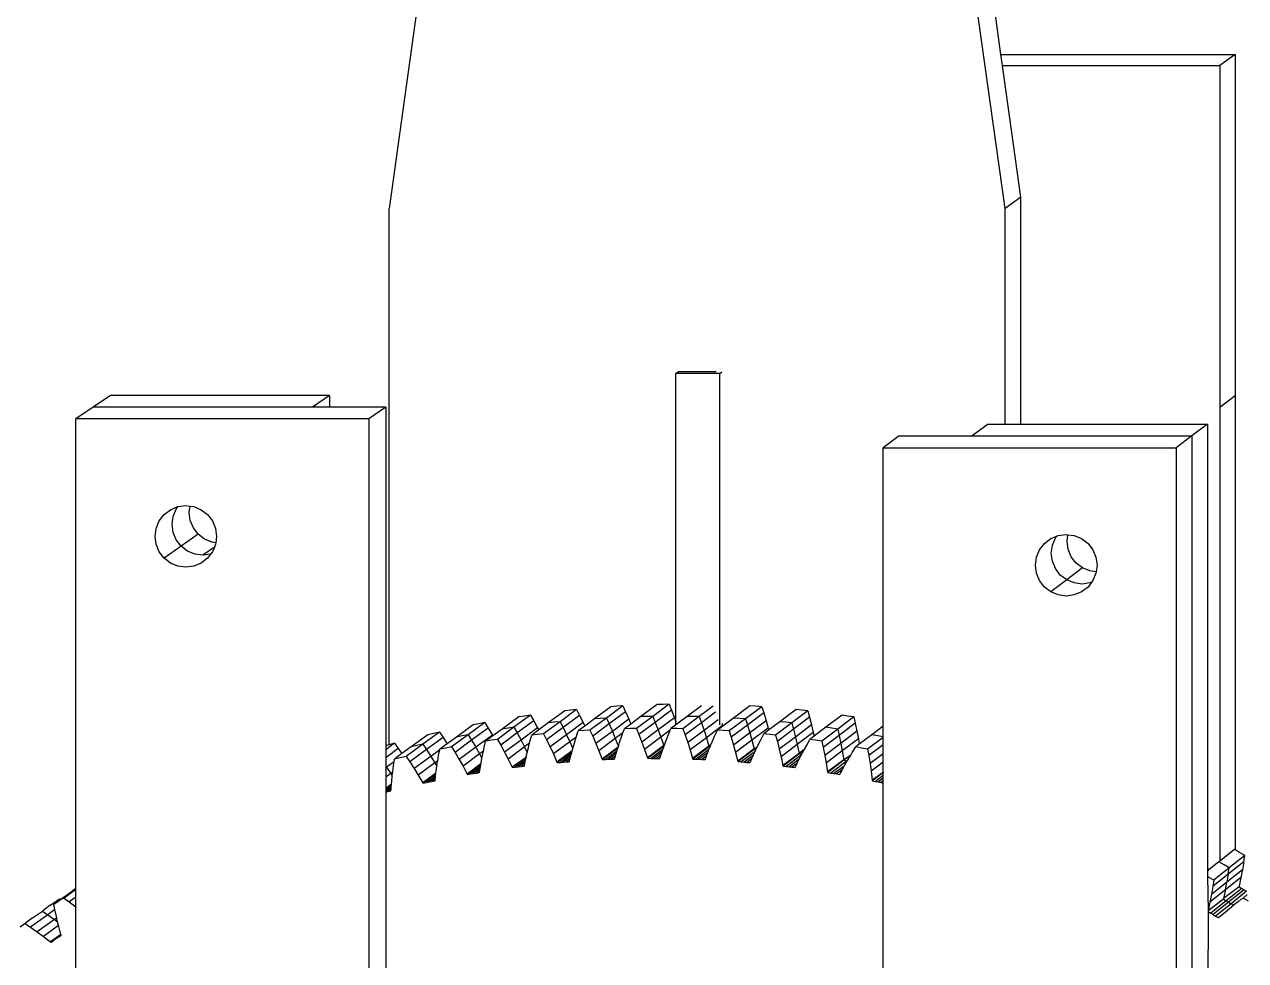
# Model space of a CAD drawing. Header units: millimetres. Extents: x -1110 to 413, y -747 to 380.
# Drawn here: x -934.3 to -838.7, y -676.6 to -603.3 of the extents above; entities that cross this region are included whole.
import ezdxf

# ---------------------------------------------------------------- set-up
doc = ezdxf.new("R2010")
doc.units = ezdxf.units.MM

msp = doc.modelspace()

# ---------------------------------------------------------------- linework, layer by layer
for p, q in [((-857.834, -605.673), (-868.973, -525.723)), ((-893.032, -526.481), (-905.746, -617.734)), ((-857.513, -617.734), (-870.227, -526.481)), ((-857.834, -605.673), (-839.504, -605.673)), ((-857.715, -606.529), (-857.834, -605.673)), ((-839.504, -605.673), (-840.691, -606.529)), ((-839.504, -605.673), (-839.504, -632.408)), ((-857.715, -606.529), (-840.691, -606.529)), ((-856.278, -616.844), (-857.715, -606.529)), ((-840.691, -606.529), (-840.691, -633.303)), ((-856.278, -616.844), (-857.513, -617.734)), ((-856.278, -634.615), (-856.278, -616.844)), ((-905.746, -659.708), (-905.746, -617.734)), ((-857.513, -634.615), (-857.513, -617.734)), ((-883.282, -630.646), (-883.112, -630.525)), ((-879.86, -630.646), (-883.282, -630.646)), ((-883.282, -657.912), (-883.282, -630.646)), ((-880.147, -630.525), (-883.112, -630.525)), ((-879.86, -630.646), (-879.691, -630.525)), ((-879.86, -658.139), (-879.86, -630.646)), ((-927.57, -632.366), (-928.914, -633.282)), ((-910.417, -632.366), (-927.57, -632.366)), ((-910.417, -632.366), (-911.736, -633.282)), ((-910.417, -632.366), (-910.417, -633.282)), ((-839.504, -632.408), (-840.691, -633.303)), ((-839.504, -632.408), (-839.504, -667.929)), ((-928.914, -633.282), (-930.263, -634.201)), ((-911.736, -633.282), (-928.914, -633.282)), ((-910.417, -633.282), (-911.736, -633.282)), ((-906.01, -633.282), (-910.417, -633.282)), ((-906.01, -633.282), (-907.325, -634.201)), ((-906.01, -633.282), (-906.01, -659.782)), ((-840.691, -633.303), (-840.691, -668.811)), ((-907.325, -634.201), (-930.263, -634.201)), ((-930.263, -670.959), (-930.263, -634.201)), ((-907.325, -634.201), (-907.325, -747.44)), ((-858.832, -634.615), (-860.077, -635.535)), ((-858.832, -634.615), (-857.513, -634.615)), ((-857.513, -634.615), (-856.278, -634.615)), ((-856.278, -634.615), (-841.671, -634.615)), ((-841.671, -634.615), (-842.892, -635.535)), ((-841.671, -634.615), (-841.659, -669.398)), ((-865.806, -635.535), (-867.063, -636.458)), ((-865.806, -635.535), (-860.077, -635.535)), ((-860.077, -635.535), (-842.892, -635.535)), ((-842.892, -635.535), (-844.116, -636.458)), ((-842.892, -635.535), (-842.892, -747.44)), ((-867.063, -636.458), (-844.116, -636.458)), ((-867.063, -658.253), (-867.063, -636.458)), ((-844.116, -636.458), (-844.116, -747.44)), ((-923.364, -641.691), (-922.865, -641.308)), ((-922.865, -641.308), (-922.284, -641.067)), ((-922.648, -641.839), (-922.408, -641.259)), ((-922.408, -641.259), (-922.258, -641.064)), ((-922.284, -641.067), (-922.258, -641.064)), ((-922.258, -641.064), (-921.661, -640.985)), ((-921.661, -640.985), (-921.329, -641.029)), ((-921.395, -641.532), (-921.329, -641.029)), ((-921.313, -642.153), (-921.395, -641.532)), ((-921.329, -641.029), (-921.038, -641.067)), ((-921.038, -641.067), (-920.457, -641.308)), ((-920.457, -641.308), (-919.958, -641.691)), ((-923.988, -642.77), (-923.747, -642.19)), ((-923.747, -642.19), (-923.364, -641.691)), ((-922.73, -642.462), (-922.648, -641.839)), ((-922.648, -643.084), (-922.73, -642.462)), ((-921.073, -642.733), (-921.313, -642.153)), ((-919.958, -641.691), (-919.575, -642.19)), ((-919.575, -642.19), (-919.335, -642.77)), ((-924.07, -643.394), (-923.988, -642.77)), ((-923.988, -644.017), (-924.07, -643.394)), ((-922.408, -643.664), (-922.648, -643.084)), ((-920.692, -643.23), (-922.026, -644.162)), ((-920.692, -643.23), (-921.073, -642.733)), ((-920.194, -643.612), (-920.692, -643.23)), ((-919.335, -642.77), (-919.253, -643.394)), ((-919.253, -643.394), (-919.318, -643.891)), ((-853.926, -643.568), (-853.461, -643.375)), ((-853.808, -644.095), (-853.568, -643.515)), ((-853.568, -643.515), (-853.461, -643.375)), ((-853.461, -643.375), (-853.344, -643.327)), ((-853.344, -643.327), (-852.721, -643.245)), ((-852.721, -643.245), (-852.585, -643.263)), ((-852.654, -643.785), (-852.585, -643.263)), ((-852.585, -643.263), (-852.097, -643.327)), ((-852.097, -643.327), (-851.516, -643.568)), ((-923.747, -644.598), (-923.988, -644.017)), ((-922.026, -644.162), (-923.364, -645.097)), ((-922.026, -644.162), (-922.408, -643.664)), ((-921.528, -644.544), (-922.026, -644.162)), ((-919.425, -644.236), (-920.325, -644.867)), ((-919.615, -643.851), (-920.194, -643.612)), ((-919.318, -643.891), (-919.615, -643.851)), ((-919.425, -644.236), (-919.575, -644.598)), ((-919.335, -644.017), (-919.425, -644.236)), ((-919.318, -643.891), (-919.335, -644.017)), ((-855.048, -645.031), (-854.807, -644.45)), ((-854.807, -644.45), (-854.425, -643.951)), ((-854.425, -643.951), (-853.926, -643.568)), ((-853.89, -644.718), (-853.808, -644.095)), ((-852.572, -644.406), (-852.654, -643.785)), ((-852.332, -644.986), (-852.572, -644.406)), ((-851.516, -643.568), (-851.017, -643.951)), ((-851.017, -643.951), (-850.634, -644.45)), ((-850.634, -644.45), (-850.393, -645.031)), ((-923.364, -645.097), (-923.747, -644.598)), ((-922.865, -645.48), (-923.364, -645.097)), ((-920.948, -644.785), (-921.528, -644.544)), ((-920.325, -644.867), (-920.948, -644.785)), ((-919.958, -645.097), (-920.457, -645.48)), ((-919.72, -644.787), (-920.325, -644.867)), ((-919.72, -644.787), (-919.958, -645.097)), ((-919.575, -644.598), (-919.72, -644.787)), ((-855.13, -645.654), (-855.048, -645.031)), ((-853.808, -645.341), (-853.89, -644.718)), ((-853.568, -645.921), (-853.808, -645.341)), ((-851.951, -645.483), (-852.332, -644.986)), ((-850.393, -645.031), (-850.311, -645.654)), ((-922.284, -645.72), (-922.865, -645.48)), ((-921.661, -645.802), (-922.284, -645.72)), ((-921.038, -645.72), (-921.661, -645.802)), ((-920.457, -645.48), (-921.038, -645.72)), ((-855.048, -646.278), (-855.13, -645.654)), ((-854.807, -646.859), (-855.048, -646.278)), ((-853.186, -646.419), (-853.568, -645.921)), ((-851.453, -645.865), (-852.687, -646.802)), ((-851.453, -645.865), (-851.951, -645.483)), ((-850.874, -646.105), (-851.453, -645.865)), ((-850.379, -646.17), (-850.874, -646.105)), ((-850.393, -646.278), (-850.634, -646.859)), ((-850.379, -646.17), (-850.393, -646.278)), ((-850.311, -645.654), (-850.379, -646.17)), ((-854.425, -647.358), (-854.807, -646.859)), ((-852.687, -646.802), (-853.926, -647.741)), ((-852.687, -646.802), (-853.186, -646.419)), ((-852.107, -647.042), (-852.687, -646.802)), ((-851.484, -647.124), (-852.107, -647.042)), ((-850.862, -647.042), (-851.484, -647.124)), ((-850.734, -646.989), (-851.017, -647.358)), ((-850.734, -646.989), (-850.862, -647.042)), ((-850.634, -646.859), (-850.734, -646.989)), ((-853.926, -647.741), (-854.425, -647.358)), ((-853.344, -647.982), (-853.926, -647.741)), ((-852.721, -648.064), (-853.344, -647.982)), ((-852.097, -647.982), (-852.721, -648.064)), ((-851.516, -647.741), (-852.097, -647.982)), ((-851.017, -647.358), (-851.516, -647.741)), ((-888.382, -656.726), (-889.665, -657.675)), ((-887.45, -656.668), (-888.732, -657.617)), ((-887.916, -656.696), (-888.382, -656.726)), ((-887.45, -656.668), (-887.916, -656.696)), ((-887.45, -656.668), (-887.236, -657.13)), ((-884.756, -656.555), (-886.034, -657.504)), ((-883.823, -656.535), (-885.1, -657.484)), ((-884.289, -656.544), (-884.756, -656.555)), ((-883.823, -656.535), (-884.289, -656.544)), ((-883.823, -656.535), (-883.628, -657.006)), ((-881.296, -656.662), (-882.4, -657.484)), ((-880.362, -656.681), (-881.465, -657.504)), ((-877.499, -656.668), (-878.767, -657.617)), ((-876.567, -656.726), (-877.834, -657.675)), ((-877.033, -656.696), (-877.499, -656.668)), ((-876.567, -656.726), (-877.033, -656.696)), ((-876.567, -656.726), (-876.413, -657.212)), ((-895.595, -657.524), (-896.89, -658.474)), ((-894.672, -657.387), (-895.965, -658.337)), ((-894.42, -657.831), (-895.712, -658.781)), ((-895.134, -657.454), (-895.595, -657.524)), ((-894.672, -657.387), (-895.134, -657.454)), ((-894.672, -657.387), (-894.42, -657.831)), ((-894.42, -657.831), (-894.117, -658.388)), ((-891.997, -657.05), (-893.286, -657.999)), ((-891.068, -656.952), (-892.356, -657.901)), ((-890.835, -657.405), (-892.123, -658.355)), ((-891.533, -656.999), (-891.997, -657.05)), ((-891.068, -656.952), (-891.533, -656.999)), ((-891.068, -656.952), (-890.835, -657.405)), ((-890.835, -657.405), (-890.555, -657.975)), ((-889.665, -657.675), (-890.431, -658.242)), ((-888.732, -657.617), (-890.018, -658.568)), ((-889.199, -657.645), (-889.665, -657.675)), ((-888.732, -657.617), (-889.199, -657.645)), ((-888.732, -657.617), (-888.518, -658.08)), ((-887.236, -657.13), (-888.518, -658.08)), ((-886.98, -657.711), (-888.262, -658.662)), ((-887.236, -657.13), (-886.98, -657.711)), ((-886.98, -657.711), (-886.823, -658.089)), ((-886.034, -657.504), (-886.823, -658.089)), ((-885.1, -657.484), (-886.381, -658.435)), ((-885.567, -657.493), (-886.034, -657.504)), ((-885.1, -657.484), (-885.567, -657.493)), ((-885.1, -657.484), (-884.905, -657.956)), ((-883.628, -657.006), (-884.905, -657.956)), ((-883.397, -657.598), (-884.674, -658.548)), ((-883.628, -657.006), (-883.397, -657.598)), ((-883.397, -657.598), (-883.282, -657.912)), ((-882.4, -657.484), (-883.282, -658.141)), ((-881.465, -657.504), (-882.74, -658.455)), ((-881.932, -657.493), (-882.4, -657.484)), ((-881.465, -657.504), (-881.932, -657.493)), ((-881.465, -657.504), (-881.29, -657.983)), ((-880.188, -657.16), (-881.29, -657.983)), ((-879.982, -657.761), (-881.084, -658.584)), ((-878.767, -657.617), (-879.616, -658.252)), ((-877.834, -657.675), (-879.104, -658.627)), ((-878.3, -657.645), (-878.767, -657.617)), ((-877.834, -657.675), (-878.3, -657.645)), ((-877.834, -657.675), (-877.679, -658.162)), ((-876.413, -657.212), (-877.679, -658.162)), ((-876.232, -657.821), (-877.498, -658.771)), ((-876.413, -657.212), (-876.232, -657.821)), ((-876.232, -657.821), (-876.073, -658.4)), ((-873.88, -656.952), (-875.143, -657.901)), ((-872.952, -657.05), (-874.213, -657.999)), ((-872.818, -657.541), (-874.079, -658.492)), ((-873.416, -656.999), (-873.88, -656.952)), ((-872.952, -657.05), (-873.416, -656.999)), ((-872.952, -657.05), (-872.818, -657.541)), ((-872.818, -657.541), (-872.663, -658.157)), ((-870.277, -657.387), (-871.535, -658.337)), ((-869.353, -657.524), (-870.61, -658.474)), ((-869.815, -657.454), (-870.277, -657.387)), ((-869.353, -657.524), (-869.815, -657.454)), ((-869.353, -657.524), (-869.24, -658.021)), ((-901.808, -658.709), (-903.112, -659.661)), ((-902.263, -658.814), (-902.717, -658.922)), ((-901.808, -658.709), (-902.263, -658.814)), ((-901.808, -658.709), (-901.52, -659.129)), ((-899.171, -658.148), (-900.47, -659.1)), ((-898.254, -657.974), (-899.552, -658.924)), ((-897.984, -658.406), (-899.281, -659.357)), ((-898.713, -658.06), (-899.171, -658.148)), ((-898.254, -657.974), (-898.713, -658.06)), ((-898.254, -657.974), (-897.984, -658.406)), ((-897.984, -658.406), (-897.657, -658.95)), ((-896.89, -658.474), (-897.622, -659.012)), ((-895.965, -658.337), (-897.261, -659.29)), ((-895.712, -658.781), (-897.009, -659.735)), ((-896.427, -658.404), (-896.89, -658.474)), ((-895.965, -658.337), (-896.427, -658.404)), ((-895.965, -658.337), (-895.712, -658.781)), ((-895.712, -658.781), (-895.409, -659.34)), ((-894.117, -658.388), (-895.409, -659.34)), ((-894.033, -658.549), (-894.579, -658.951)), ((-894.117, -658.388), (-894.033, -658.549)), ((-893.286, -657.999), (-894.033, -658.549)), ((-892.356, -657.901), (-893.647, -658.853)), ((-892.123, -658.355), (-893.414, -659.308)), ((-892.821, -657.949), (-893.286, -657.999)), ((-892.356, -657.901), (-892.821, -657.949)), ((-892.356, -657.901), (-892.123, -658.355)), ((-892.123, -658.355), (-891.842, -658.926)), ((-890.555, -657.975), (-891.842, -658.926)), ((-891.108, -659.115), (-890.953, -658.627)), ((-890.431, -658.242), (-890.953, -658.627)), ((-890.486, -658.596), (-890.953, -658.627)), ((-890.555, -657.975), (-890.431, -658.242)), ((-890.018, -658.568), (-890.486, -658.596)), ((-890.018, -658.568), (-889.804, -659.032)), ((-888.518, -658.08), (-889.804, -659.032)), ((-888.262, -658.662), (-889.547, -659.615)), ((-888.518, -658.08), (-888.262, -658.662)), ((-888.262, -658.662), (-888.031, -659.217)), ((-887.432, -658.773), (-888.031, -659.217)), ((-887.492, -658.935), (-887.432, -658.773)), ((-887.432, -658.773), (-887.317, -658.455)), ((-886.823, -658.089), (-887.317, -658.455)), ((-886.849, -658.444), (-887.317, -658.455)), ((-886.381, -658.435), (-886.849, -658.444)), ((-886.381, -658.435), (-886.186, -658.908)), ((-884.905, -657.956), (-886.186, -658.908)), ((-884.674, -658.548), (-885.954, -659.501)), ((-884.905, -657.956), (-884.674, -658.548)), ((-884.674, -658.548), (-884.466, -659.112)), ((-883.729, -658.563), (-884.466, -659.112)), ((-883.871, -658.908), (-883.729, -658.563)), ((-883.729, -658.563), (-883.677, -658.435)), ((-883.282, -658.141), (-883.677, -658.435)), ((-883.208, -658.444), (-883.677, -658.435)), ((-883.282, -658.141), (-883.282, -657.912)), ((-882.74, -658.455), (-883.208, -658.444)), ((-882.74, -658.455), (-882.566, -658.935)), ((-881.29, -657.983), (-882.566, -658.935)), ((-881.084, -658.584), (-882.359, -659.537)), ((-881.29, -657.983), (-881.084, -658.584)), ((-881.084, -658.584), (-880.9, -659.157)), ((-879.629, -658.206), (-880.9, -659.157)), ((-880.253, -659.032), (-880.039, -658.568)), ((-879.616, -658.252), (-880.039, -658.568)), ((-879.571, -658.596), (-880.039, -658.568)), ((-879.691, -658.013), (-879.629, -658.206)), ((-879.629, -658.206), (-879.616, -658.252)), ((-879.104, -658.627), (-879.571, -658.596)), ((-879.104, -658.627), (-878.95, -659.114)), ((-877.679, -658.162), (-878.95, -659.114)), ((-877.498, -658.771), (-878.768, -659.725)), ((-877.679, -658.162), (-877.498, -658.771)), ((-877.498, -658.771), (-877.339, -659.351)), ((-876.073, -658.4), (-877.339, -659.351)), ((-876.031, -658.569), (-876.41, -658.853)), ((-876.073, -658.4), (-876.031, -658.569)), ((-875.143, -657.901), (-876.031, -658.569)), ((-874.213, -657.999), (-875.479, -658.951)), ((-874.079, -658.492), (-875.344, -659.445)), ((-874.678, -657.949), (-875.143, -657.901)), ((-874.213, -657.999), (-874.678, -657.949)), ((-874.213, -657.999), (-874.079, -658.492)), ((-874.079, -658.492), (-873.924, -659.108)), ((-872.663, -658.157), (-873.924, -659.108)), ((-872.528, -658.742), (-873.789, -659.694)), ((-872.663, -658.157), (-872.528, -658.742)), ((-872.528, -658.742), (-872.466, -659.041)), ((-871.535, -658.337), (-872.466, -659.041)), ((-870.61, -658.474), (-871.87, -659.427)), ((-871.072, -658.404), (-871.535, -658.337)), ((-870.61, -658.474), (-871.072, -658.404)), ((-870.61, -658.474), (-870.496, -658.972)), ((-869.24, -658.021), (-870.496, -658.972)), ((-869.111, -658.642), (-870.367, -659.594)), ((-869.24, -658.021), (-869.111, -658.642)), ((-869.111, -658.642), (-869.001, -659.233)), ((-867.063, -658.253), (-867.947, -658.924)), ((-867.063, -659.093), (-867.063, -658.253)), ((-905.329, -659.593), (-906.01, -660.089)), ((-905.779, -659.717), (-906.01, -659.782)), ((-906.01, -659.782), (-906.01, -660.089)), ((-905.746, -659.708), (-905.779, -659.717)), ((-905.329, -659.593), (-905.746, -659.708)), ((-905.329, -659.593), (-905.023, -660.001)), ((-903.112, -659.661), (-904.418, -660.616)), ((-902.717, -658.922), (-904.022, -659.874)), ((-903.567, -659.766), (-904.022, -659.874)), ((-903.112, -659.661), (-903.567, -659.766)), ((-903.112, -659.661), (-902.823, -660.082)), ((-901.52, -659.129), (-902.823, -660.082)), ((-901.192, -659.628), (-901.773, -660.053)), ((-901.52, -659.129), (-901.192, -659.628)), ((-900.47, -659.1), (-901.192, -659.628)), ((-899.552, -658.924), (-900.854, -659.878)), ((-899.281, -659.357), (-900.583, -660.311)), ((-900.011, -659.011), (-900.47, -659.1)), ((-899.552, -658.924), (-900.011, -659.011)), ((-899.552, -658.924), (-899.281, -659.357)), ((-899.281, -659.357), (-898.954, -659.902)), ((-897.657, -658.95), (-898.954, -659.902)), ((-898.301, -659.925), (-898.188, -659.427)), ((-897.622, -659.012), (-898.188, -659.427)), ((-897.725, -659.357), (-898.188, -659.427)), ((-897.261, -659.29), (-897.725, -659.357)), ((-897.657, -658.95), (-897.622, -659.012)), ((-897.261, -659.29), (-897.009, -659.735)), ((-897.009, -659.735), (-896.704, -660.294)), ((-895.409, -659.34), (-896.704, -660.294)), ((-895.409, -659.34), (-895.132, -659.874)), ((-894.75, -659.592), (-895.132, -659.874)), ((-894.868, -660.062), (-894.75, -659.592)), ((-894.75, -659.592), (-894.713, -659.445)), ((-894.713, -659.445), (-894.579, -658.951)), ((-894.113, -658.901), (-894.579, -658.951)), ((-893.647, -658.853), (-894.113, -658.901)), ((-893.647, -658.853), (-893.414, -659.308)), ((-893.414, -659.308), (-893.133, -659.879)), ((-891.842, -658.926), (-893.133, -659.879)), ((-891.589, -659.471), (-892.879, -660.425)), ((-891.842, -658.926), (-891.589, -659.471)), ((-891.108, -659.115), (-891.589, -659.471)), ((-891.589, -659.471), (-891.362, -659.989)), ((-891.362, -659.989), (-891.289, -659.725)), ((-891.289, -659.725), (-891.108, -659.115)), ((-889.804, -659.032), (-889.547, -659.615)), ((-889.547, -659.615), (-889.316, -660.171)), ((-888.031, -659.217), (-889.316, -660.171)), ((-888.031, -659.217), (-887.792, -659.831)), ((-887.792, -659.831), (-887.698, -659.537)), ((-887.698, -659.537), (-887.492, -658.935)), ((-886.186, -658.908), (-885.954, -659.501)), ((-885.954, -659.501), (-885.746, -660.066)), ((-884.466, -659.112), (-885.746, -660.066)), ((-884.241, -659.773), (-885.52, -660.727)), ((-884.466, -659.112), (-884.241, -659.773)), ((-884.189, -659.734), (-884.241, -659.773)), ((-884.217, -659.81), (-884.241, -659.773)), ((-884.189, -659.734), (-884.103, -659.501)), ((-884.103, -659.501), (-883.871, -658.908)), ((-882.566, -658.935), (-882.359, -659.537)), ((-882.359, -659.537), (-882.175, -660.111)), ((-880.9, -659.157), (-882.175, -660.111)), ((-880.9, -659.157), (-880.702, -659.826)), ((-880.55, -659.712), (-880.702, -659.826)), ((-880.615, -659.869), (-880.55, -659.712)), ((-880.55, -659.712), (-880.51, -659.615)), ((-880.51, -659.615), (-880.253, -659.032)), ((-878.95, -659.114), (-878.768, -659.725)), ((-878.768, -659.725), (-878.609, -660.305)), ((-877.339, -659.351), (-878.609, -660.305)), ((-877.339, -659.351), (-877.17, -660.028)), ((-876.924, -659.879), (-876.643, -659.308)), ((-876.643, -659.308), (-876.41, -658.853)), ((-875.944, -658.901), (-876.41, -658.853)), ((-875.479, -658.951), (-875.944, -658.901)), ((-875.479, -658.951), (-875.344, -659.445)), ((-875.344, -659.445), (-875.189, -660.062)), ((-873.924, -659.108), (-875.189, -660.062)), ((-873.789, -659.694), (-875.054, -660.649)), ((-873.924, -659.108), (-873.789, -659.694)), ((-873.789, -659.694), (-873.648, -660.377)), ((-873.223, -660.056), (-873.048, -659.735)), ((-873.048, -659.735), (-872.796, -659.29)), ((-872.466, -659.041), (-872.796, -659.29)), ((-872.333, -659.357), (-872.796, -659.29)), ((-871.87, -659.427), (-872.333, -659.357)), ((-871.87, -659.427), (-871.756, -659.925)), ((-870.496, -658.972), (-871.756, -659.925)), ((-870.367, -659.594), (-871.626, -660.549)), ((-870.496, -658.972), (-870.367, -659.594)), ((-870.367, -659.594), (-870.257, -660.185)), ((-869.001, -659.233), (-870.257, -660.185)), ((-868.93, -659.67), (-869.203, -659.878)), ((-869.001, -659.233), (-868.93, -659.67)), ((-867.947, -658.924), (-868.93, -659.67)), ((-867.063, -659.125), (-868.284, -660.053)), ((-867.063, -659.698), (-868.191, -660.556)), ((-867.488, -659.011), (-867.947, -658.924)), ((-867.063, -659.093), (-867.488, -659.011)), ((-867.063, -659.125), (-867.063, -659.093)), ((-867.063, -659.698), (-867.063, -659.125)), ((-867.063, -660.404), (-867.063, -659.698)), ((-905.023, -660.001), (-906.01, -660.721)), ((-906.01, -660.089), (-906.01, -660.721)), ((-906.01, -660.721), (-906.01, -661.4)), ((-904.738, -660.397), (-905.33, -660.829)), ((-904.875, -660.721), (-905.33, -660.829)), ((-905.023, -660.001), (-904.738, -660.397)), ((-904.418, -660.616), (-904.875, -660.721)), ((-904.022, -659.874), (-904.738, -660.397)), ((-904.418, -660.616), (-904.13, -661.037)), ((-902.823, -660.082), (-904.13, -661.037)), ((-902.474, -660.613), (-903.78, -661.569)), ((-902.823, -660.082), (-902.474, -660.613)), ((-901.783, -660.108), (-902.474, -660.613)), ((-902.474, -660.613), (-902.153, -661.122)), ((-901.932, -660.96), (-901.866, -660.556)), ((-901.866, -660.556), (-901.783, -660.108)), ((-901.783, -660.108), (-901.773, -660.053)), ((-901.314, -659.964), (-901.773, -660.053)), ((-900.854, -659.878), (-901.314, -659.964)), ((-900.854, -659.878), (-900.583, -660.311)), ((-900.583, -660.311), (-900.255, -660.857)), ((-898.954, -659.902), (-900.255, -660.857)), ((-898.656, -660.424), (-899.956, -661.38)), ((-898.954, -659.902), (-898.656, -660.424)), ((-898.359, -660.207), (-898.656, -660.424)), ((-898.656, -660.424), (-898.471, -660.765)), ((-898.471, -660.765), (-898.431, -660.549)), ((-898.431, -660.549), (-898.359, -660.207)), ((-898.359, -660.207), (-898.301, -659.925)), ((-896.704, -660.294), (-896.428, -660.829)), ((-895.132, -659.874), (-896.428, -660.829)), ((-895.013, -660.695), (-896.121, -661.456)), ((-895.013, -660.695), (-896.092, -661.491)), ((-895.132, -659.874), (-894.923, -660.301)), ((-895.052, -660.877), (-895.013, -660.695)), ((-895.003, -660.649), (-895.013, -660.695)), ((-895.003, -660.649), (-894.923, -660.301)), ((-894.923, -660.301), (-894.868, -660.062)), ((-893.133, -659.879), (-892.879, -660.425)), ((-892.879, -660.425), (-892.599, -661.065)), ((-891.417, -660.19), (-892.599, -661.065)), ((-891.448, -660.305), (-892.571, -661.101)), ((-891.489, -660.465), (-892.325, -661.084)), ((-891.535, -660.644), (-892.105, -661.066)), ((-891.581, -660.822), (-891.535, -660.644)), ((-891.535, -660.644), (-891.489, -660.465)), ((-891.489, -660.465), (-891.448, -660.305)), ((-891.448, -660.305), (-891.417, -660.19)), ((-891.417, -660.19), (-891.362, -659.989)), ((-889.316, -660.171), (-889.063, -660.822)), ((-887.812, -659.892), (-889.063, -660.822)), ((-887.836, -659.967), (-889.037, -660.859)), ((-887.908, -660.196), (-888.791, -660.853)), ((-887.968, -660.396), (-888.57, -660.843)), ((-888.028, -660.595), (-888.349, -660.834)), ((-888.091, -660.805), (-888.028, -660.595)), ((-888.028, -660.595), (-887.968, -660.396)), ((-887.968, -660.396), (-887.908, -660.196)), ((-887.908, -660.196), (-887.882, -660.111)), ((-887.882, -660.111), (-887.836, -659.967)), ((-887.836, -659.967), (-887.812, -659.892)), ((-887.812, -659.892), (-887.792, -659.831)), ((-885.746, -660.066), (-885.52, -660.727)), ((-885.52, -660.727), (-885.496, -660.766)), ((-884.217, -659.81), (-885.496, -660.766)), ((-884.311, -660.066), (-885.25, -660.769)), ((-884.389, -660.292), (-885.029, -660.769)), ((-884.467, -660.515), (-884.808, -660.769)), ((-884.549, -660.751), (-884.467, -660.515)), ((-884.467, -660.515), (-884.389, -660.292)), ((-884.389, -660.292), (-884.311, -660.066)), ((-884.311, -660.066), (-884.217, -659.81)), ((-882.175, -660.111), (-881.977, -660.781)), ((-880.702, -659.826), (-881.977, -660.781)), ((-880.68, -659.865), (-881.954, -660.82)), ((-880.703, -660.081), (-881.708, -660.834)), ((-880.804, -660.331), (-881.487, -660.843)), ((-880.902, -660.579), (-881.267, -660.853)), ((-881.007, -660.846), (-880.902, -660.579)), ((-880.902, -660.579), (-880.804, -660.331)), ((-880.804, -660.331), (-880.741, -660.171)), ((-880.741, -660.171), (-880.703, -660.081)), ((-880.703, -660.081), (-880.615, -659.869)), ((-880.702, -659.826), (-880.68, -659.865)), ((-880.68, -659.865), (-880.615, -659.869)), ((-878.609, -660.305), (-878.439, -660.983)), ((-877.17, -660.028), (-878.439, -660.983)), ((-877.16, -660.068), (-878.418, -661.023)), ((-877.088, -660.231), (-878.173, -661.047)), ((-877.217, -660.512), (-877.952, -661.066)), ((-877.34, -660.789), (-877.217, -660.512)), ((-877.217, -660.512), (-877.178, -660.425)), ((-877.178, -660.425), (-877.088, -660.231)), ((-876.938, -659.91), (-877.17, -660.028)), ((-877.16, -660.068), (-877.17, -660.028)), ((-876.938, -659.91), (-877.16, -660.068)), ((-877.16, -660.068), (-877.018, -660.081)), ((-877.088, -660.231), (-877.018, -660.081)), ((-877.018, -660.081), (-876.938, -659.91)), ((-876.924, -659.879), (-876.938, -659.91)), ((-875.189, -660.062), (-875.054, -660.649)), ((-875.054, -660.649), (-874.912, -661.333)), ((-873.648, -660.377), (-874.912, -661.333)), ((-873.639, -660.418), (-874.893, -661.374)), ((-873.467, -660.515), (-874.649, -661.408)), ((-873.223, -660.056), (-873.648, -660.377)), ((-873.639, -660.418), (-873.648, -660.377)), ((-873.275, -660.151), (-873.639, -660.418)), ((-873.639, -660.418), (-873.432, -660.446)), ((-873.629, -660.829), (-873.467, -660.515)), ((-873.467, -660.515), (-873.432, -660.446)), ((-873.432, -660.446), (-873.353, -660.294)), ((-873.353, -660.294), (-873.275, -660.151)), ((-873.275, -660.151), (-873.223, -660.056)), ((-871.756, -659.925), (-871.626, -660.549)), ((-871.626, -660.549), (-871.516, -661.141)), ((-870.257, -660.185), (-871.516, -661.141)), ((-870.257, -660.185), (-870.144, -660.874)), ((-869.594, -660.511), (-870.144, -660.874)), ((-869.594, -660.511), (-870.137, -660.916)), ((-869.802, -660.857), (-869.594, -660.511)), ((-869.594, -660.511), (-869.474, -660.311)), ((-869.474, -660.311), (-869.203, -659.878)), ((-868.743, -659.964), (-869.203, -659.878)), ((-868.284, -660.053), (-868.743, -659.964)), ((-868.284, -660.053), (-868.191, -660.556)), ((-868.191, -660.556), (-868.088, -661.184)), ((-867.063, -660.404), (-868.088, -661.184)), ((-867.063, -661.064), (-867.063, -660.404)), ((-906.01, -661.4), (-905.96, -661.47)), ((-906.01, -661.4), (-906.01, -661.507)), ((-905.96, -661.47), (-906.01, -661.507)), ((-906.01, -661.507), (-906.01, -662.252)), ((-905.358, -661.031), (-905.96, -661.47)), ((-905.96, -661.47), (-905.619, -661.966)), ((-905.464, -661.853), (-905.401, -661.336)), ((-905.401, -661.336), (-905.358, -661.031)), ((-905.358, -661.031), (-905.33, -660.829)), ((-904.13, -661.037), (-903.78, -661.569)), ((-903.78, -661.569), (-903.459, -662.079)), ((-902.153, -661.122), (-903.459, -662.079)), ((-901.932, -660.96), (-902.153, -661.122)), ((-902.153, -661.122), (-901.998, -661.383)), ((-902.055, -661.78), (-901.998, -661.383)), ((-901.998, -661.383), (-901.969, -661.184)), ((-901.969, -661.184), (-901.932, -660.96)), ((-900.255, -660.857), (-899.956, -661.38)), ((-899.956, -661.38), (-899.623, -661.994)), ((-898.552, -661.206), (-899.623, -661.994)), ((-898.563, -661.27), (-899.593, -662.028)), ((-898.59, -661.431), (-899.349, -661.99)), ((-898.614, -661.572), (-899.131, -661.954)), ((-898.637, -661.713), (-898.614, -661.572)), ((-898.614, -661.572), (-898.59, -661.431)), ((-898.59, -661.431), (-898.563, -661.27)), ((-898.563, -661.27), (-898.552, -661.206)), ((-898.552, -661.206), (-898.541, -661.141)), ((-898.541, -661.141), (-898.471, -660.765)), ((-896.428, -660.829), (-896.121, -661.456)), ((-896.121, -661.456), (-896.092, -661.491)), ((-896.092, -661.491), (-895.847, -661.464)), ((-895.052, -660.877), (-895.847, -661.464)), ((-895.847, -661.464), (-895.627, -661.436)), ((-895.085, -661.036), (-895.627, -661.436)), ((-895.627, -661.436), (-895.408, -661.408)), ((-895.119, -661.195), (-895.408, -661.408)), ((-895.408, -661.408), (-895.176, -661.38)), ((-895.176, -661.38), (-895.154, -661.358)), ((-895.154, -661.358), (-895.119, -661.195)), ((-895.119, -661.195), (-895.085, -661.036)), ((-895.085, -661.036), (-895.052, -660.877)), ((-892.599, -661.065), (-892.571, -661.101)), ((-892.571, -661.101), (-892.325, -661.084)), ((-892.325, -661.084), (-892.105, -661.066)), ((-892.105, -661.066), (-891.885, -661.047)), ((-891.581, -660.822), (-891.885, -661.047)), ((-891.885, -661.047), (-891.652, -661.029)), ((-891.652, -661.029), (-891.628, -661.008)), ((-891.628, -661.008), (-891.581, -660.822)), ((-889.063, -660.822), (-889.037, -660.859)), ((-889.037, -660.859), (-888.791, -660.853)), ((-888.791, -660.853), (-888.57, -660.843)), ((-888.57, -660.843), (-888.349, -660.834)), ((-888.349, -660.834), (-888.115, -660.826)), ((-888.115, -660.826), (-888.091, -660.805)), ((-885.496, -660.766), (-885.25, -660.769)), ((-885.25, -660.769), (-885.029, -660.769)), ((-885.029, -660.769), (-884.808, -660.769)), ((-884.808, -660.769), (-884.574, -660.77)), ((-884.574, -660.77), (-884.549, -660.751)), ((-881.977, -660.781), (-881.954, -660.82)), ((-881.954, -660.82), (-881.708, -660.834)), ((-881.708, -660.834), (-881.487, -660.843)), ((-881.487, -660.843), (-881.267, -660.853)), ((-881.267, -660.853), (-881.033, -660.864)), ((-881.033, -660.864), (-881.007, -660.846)), ((-878.439, -660.983), (-878.418, -661.023)), ((-878.418, -661.023), (-878.173, -661.047)), ((-878.173, -661.047), (-877.952, -661.066)), ((-877.952, -661.066), (-877.732, -661.084)), ((-877.34, -660.789), (-877.732, -661.084)), ((-877.732, -661.084), (-877.499, -661.105)), ((-877.499, -661.105), (-877.473, -661.088)), ((-877.473, -661.088), (-877.34, -660.789)), ((-874.912, -661.333), (-874.893, -661.374)), ((-874.893, -661.374), (-874.649, -661.408)), ((-874.649, -661.408), (-874.43, -661.436)), ((-873.629, -660.829), (-874.43, -661.436)), ((-874.43, -661.436), (-874.21, -661.464)), ((-873.784, -661.141), (-874.21, -661.464)), ((-874.21, -661.464), (-873.979, -661.494)), ((-873.979, -661.494), (-873.951, -661.478)), ((-873.951, -661.478), (-873.784, -661.141)), ((-873.784, -661.141), (-873.629, -660.829)), ((-871.516, -661.141), (-871.404, -661.83)), ((-870.144, -660.874), (-871.404, -661.83)), ((-870.137, -660.916), (-871.386, -661.872)), ((-869.885, -660.96), (-871.144, -661.917)), ((-870.101, -661.38), (-870.926, -661.954)), ((-870.241, -661.635), (-870.708, -661.99)), ((-870.45, -662.016), (-870.241, -661.635)), ((-870.241, -661.635), (-870.101, -661.38)), ((-870.137, -660.916), (-870.144, -660.874)), ((-870.137, -660.916), (-869.885, -660.96)), ((-870.047, -661.285), (-870.101, -661.38)), ((-870.047, -661.285), (-869.885, -660.96)), ((-869.842, -660.928), (-869.885, -660.96)), ((-869.842, -660.928), (-869.802, -660.857)), ((-868.088, -661.184), (-868.002, -661.78)), ((-867.063, -661.064), (-868.002, -661.78)), ((-867.063, -661.821), (-867.063, -661.064)), ((-905.619, -661.966), (-906.01, -662.252)), ((-906.01, -662.252), (-906.01, -663.116)), ((-905.464, -661.853), (-905.619, -661.966)), ((-905.619, -661.966), (-905.497, -662.151)), ((-905.557, -662.784), (-905.539, -662.567)), ((-905.539, -662.567), (-905.497, -662.151)), ((-905.497, -662.151), (-905.478, -661.967)), ((-905.478, -661.967), (-905.464, -661.853)), ((-903.459, -662.079), (-903.101, -662.679)), ((-902.073, -661.924), (-903.101, -662.679)), ((-902.081, -661.986), (-903.069, -662.711)), ((-902.099, -662.129), (-902.827, -662.663)), ((-902.827, -662.663), (-902.611, -662.617)), ((-902.114, -662.253), (-902.611, -662.617)), ((-902.611, -662.617), (-902.395, -662.571)), ((-902.13, -662.377), (-902.395, -662.571)), ((-902.395, -662.571), (-902.166, -662.524)), ((-902.166, -662.524), (-902.145, -662.5)), ((-902.145, -662.5), (-902.13, -662.377)), ((-902.13, -662.377), (-902.114, -662.253)), ((-902.114, -662.253), (-902.099, -662.129)), ((-902.099, -662.129), (-902.081, -661.986)), ((-902.081, -661.986), (-902.073, -661.924)), ((-902.073, -661.924), (-902.055, -661.78)), ((-899.623, -661.994), (-899.593, -662.028)), ((-899.593, -662.028), (-899.349, -661.99)), ((-899.349, -661.99), (-899.131, -661.954)), ((-899.131, -661.954), (-898.914, -661.917)), ((-898.637, -661.713), (-898.914, -661.917)), ((-898.914, -661.917), (-898.683, -661.879)), ((-898.683, -661.879), (-898.661, -661.856)), ((-898.661, -661.856), (-898.637, -661.713)), ((-871.404, -661.83), (-871.386, -661.872)), ((-871.386, -661.872), (-871.144, -661.917)), ((-871.144, -661.917), (-870.926, -661.954)), ((-870.926, -661.954), (-870.708, -661.99)), ((-870.708, -661.99), (-870.477, -662.031)), ((-870.477, -662.031), (-870.45, -662.016)), ((-868.002, -661.78), (-867.919, -662.474)), ((-867.063, -661.875), (-867.919, -662.474)), ((-867.919, -662.474), (-867.903, -662.517)), ((-867.063, -661.875), (-867.903, -662.517)), ((-867.903, -662.517), (-867.663, -662.571)), ((-867.063, -662.113), (-867.663, -662.571)), ((-867.663, -662.571), (-867.446, -662.617)), ((-867.063, -662.324), (-867.446, -662.617)), ((-867.446, -662.617), (-867.23, -662.663)), ((-867.063, -662.535), (-867.23, -662.663)), ((-867.063, -661.821), (-867.063, -661.875)), ((-867.063, -662.113), (-867.063, -661.875)), ((-867.063, -662.324), (-867.063, -662.113)), ((-867.063, -662.535), (-867.063, -662.324)), ((-867.063, -662.7), (-867.063, -662.535)), ((-905.557, -662.784), (-906.01, -663.116)), ((-905.562, -662.843), (-906.01, -663.171)), ((-905.572, -662.968), (-906.01, -663.288)), ((-905.581, -663.076), (-906.01, -663.413)), ((-906.01, -663.116), (-906.01, -663.171)), ((-906.01, -663.171), (-906.01, -663.288)), ((-906.01, -663.288), (-906.01, -663.413)), ((-906.01, -663.413), (-905.845, -663.371)), ((-906.01, -663.413), (-906.01, -747.44)), ((-905.59, -663.184), (-905.845, -663.371)), ((-905.845, -663.371), (-905.618, -663.314)), ((-905.618, -663.314), (-905.599, -663.289)), ((-905.599, -663.289), (-905.59, -663.184)), ((-905.59, -663.184), (-905.581, -663.076)), ((-905.581, -663.076), (-905.572, -662.968)), ((-905.572, -662.968), (-905.562, -662.843)), ((-905.562, -662.843), (-905.557, -662.784)), ((-903.101, -662.679), (-903.069, -662.711)), ((-903.069, -662.711), (-902.827, -662.663)), ((-867.23, -662.663), (-867.063, -662.7)), ((-867.063, -747.44), (-867.063, -662.7)), ((-839.55, -667.903), (-840.691, -668.811)), ((-838.741, -668.369), (-839.953, -669.335)), ((-839.504, -667.929), (-839.55, -667.903)), ((-839.145, -668.135), (-839.504, -667.929)), ((-838.741, -668.369), (-839.145, -668.135)), ((-838.819, -668.873), (-838.741, -668.369)), ((-840.763, -668.868), (-841.524, -669.473)), ((-839.953, -669.335), (-841.169, -670.304)), ((-840.691, -668.811), (-840.763, -668.868)), ((-840.357, -669.1), (-840.763, -668.868)), ((-839.953, -669.335), (-840.357, -669.1)), ((-838.819, -668.873), (-840.031, -669.84)), ((-840.031, -669.84), (-839.953, -669.335)), ((-838.819, -668.873), (-838.928, -669.498)), ((-841.659, -669.398), (-841.671, -669.59)), ((-841.524, -669.473), (-841.671, -669.59)), ((-841.671, -669.59), (-841.671, -670.013)), ((-841.574, -670.069), (-841.671, -670.013)), ((-841.671, -670.013), (-841.62, -672.71)), ((-841.659, -669.398), (-841.524, -669.473)), ((-841.169, -670.304), (-841.574, -670.069)), ((-840.031, -669.84), (-841.247, -670.809)), ((-841.169, -670.304), (-841.247, -670.809)), ((-839.043, -670.088), (-840.255, -671.056)), ((-838.928, -669.498), (-840.14, -670.466)), ((-840.031, -669.84), (-840.14, -670.466)), ((-839.043, -670.088), (-839.191, -670.768)), ((-838.928, -669.498), (-839.043, -670.088)), ((-930.645, -671.235), (-931.456, -671.82)), ((-930.263, -671.028), (-931.201, -671.705)), ((-930.263, -670.959), (-930.645, -671.235)), ((-930.263, -670.991), (-930.645, -671.235)), ((-930.263, -670.991), (-930.263, -670.959)), ((-930.263, -671.028), (-930.263, -670.991)), ((-930.263, -671.627), (-930.263, -671.028)), ((-840.255, -671.056), (-841.471, -672.027)), ((-840.14, -670.466), (-841.356, -671.436)), ((-841.247, -670.809), (-841.356, -671.436)), ((-839.19, -670.814), (-840.404, -671.738)), ((-840.255, -671.056), (-840.404, -671.738)), ((-840.255, -671.056), (-840.14, -670.466)), ((-838.982, -670.944), (-840.194, -671.914)), ((-838.794, -671.058), (-840.006, -672.028)), ((-838.605, -671.172), (-839.817, -672.142)), ((-839.19, -670.814), (-839.191, -670.768)), ((-839.19, -670.814), (-838.982, -670.944)), ((-838.982, -670.944), (-838.794, -671.058)), ((-838.794, -671.058), (-838.605, -671.172)), ((-932.314, -672.289), (-931.548, -671.758)), ((-931.597, -671.954), (-931.992, -672.206)), ((-931.912, -672.611), (-931.992, -672.206)), ((-931.456, -671.82), (-931.597, -671.954)), ((-931.548, -671.758), (-931.456, -671.82)), ((-931.201, -671.705), (-931.456, -671.82)), ((-931.201, -671.705), (-930.79, -672.008)), ((-930.263, -671.627), (-930.79, -672.008)), ((-930.79, -672.008), (-930.284, -672.395)), ((-930.263, -672.379), (-930.263, -671.627)), ((-840.403, -671.783), (-841.62, -672.71)), ((-841.471, -672.027), (-841.62, -672.71)), ((-841.356, -671.436), (-841.471, -672.027)), ((-840.194, -671.914), (-841.41, -672.886)), ((-840.006, -672.028), (-841.221, -673)), ((-839.817, -672.142), (-841.032, -673.115)), ((-840.403, -671.783), (-840.404, -671.738)), ((-840.403, -671.783), (-840.194, -671.914)), ((-840.194, -671.914), (-840.006, -672.028)), ((-840.006, -672.028), (-839.817, -672.142)), ((-839.817, -672.142), (-839.618, -672.264)), ((-839.267, -672.008), (-839.618, -672.264)), ((-839.267, -672.008), (-839.029, -671.799)), ((-839.029, -671.799), (-838.856, -671.705)), ((-838.856, -671.705), (-838.559, -671.423)), ((-838.46, -671.954), (-838.856, -671.705)), ((-932.471, -673.014), (-933.82, -673.988)), ((-933.662, -673.26), (-932.894, -672.729)), ((-932.314, -672.289), (-932.894, -672.729)), ((-932.894, -672.729), (-932.471, -673.014)), ((-931.912, -672.611), (-932.471, -673.014)), ((-932.471, -673.014), (-931.95, -673.38)), ((-931.893, -672.708), (-931.912, -672.611)), ((-931.774, -673.252), (-931.893, -672.708)), ((-930.263, -672.379), (-930.284, -672.395)), ((-930.284, -672.395), (-930.263, -672.412)), ((-930.263, -672.412), (-930.263, -672.379)), ((-930.263, -747.44), (-930.263, -672.412)), ((-841.619, -672.755), (-841.671, -747.44)), ((-841.62, -672.71), (-841.619, -672.755)), ((-841.619, -672.755), (-841.41, -672.886)), ((-841.41, -672.886), (-841.221, -673)), ((-841.221, -673), (-841.032, -673.115)), ((-841.032, -673.115), (-840.833, -673.237)), ((-840.802, -673.234), (-840.243, -672.771)), ((-840.243, -672.771), (-839.773, -672.395)), ((-839.773, -672.395), (-839.618, -672.264)), ((-934.244, -673.703), (-934.629, -673.969)), ((-933.662, -673.26), (-934.244, -673.703)), ((-934.244, -673.703), (-933.82, -673.988)), ((-933.82, -673.988), (-933.299, -674.354)), ((-931.95, -673.38), (-933.299, -674.354)), ((-931.632, -673.856), (-932.813, -674.71)), ((-931.774, -673.252), (-931.95, -673.38)), ((-931.95, -673.38), (-931.702, -673.561)), ((-931.758, -673.33), (-931.774, -673.252)), ((-931.702, -673.561), (-931.758, -673.33)), ((-931.632, -673.856), (-931.702, -673.561)), ((-931.618, -673.916), (-931.632, -673.856)), ((-931.454, -674.552), (-931.618, -673.916)), ((-840.833, -673.237), (-840.802, -673.234)), ((-933.299, -674.354), (-932.813, -674.71)), ((-932.813, -674.71), (-932.259, -675.136)), ((-931.454, -674.552), (-932.259, -675.136)), ((-932.218, -675.154), (-932.011, -675.021)), ((-931.642, -674.776), (-932.011, -675.021)), ((-931.642, -674.776), (-931.447, -674.648)), ((-931.443, -674.593), (-931.454, -674.552)), ((-931.443, -674.593), (-931.447, -674.648)), ((-931.447, -674.648), (-931.437, -674.618)), ((-931.437, -674.618), (-931.443, -674.593)), ((-932.259, -675.136), (-932.218, -675.154))]:
    msp.add_line(p, q)

doc.saveas('drawing.dxf')
